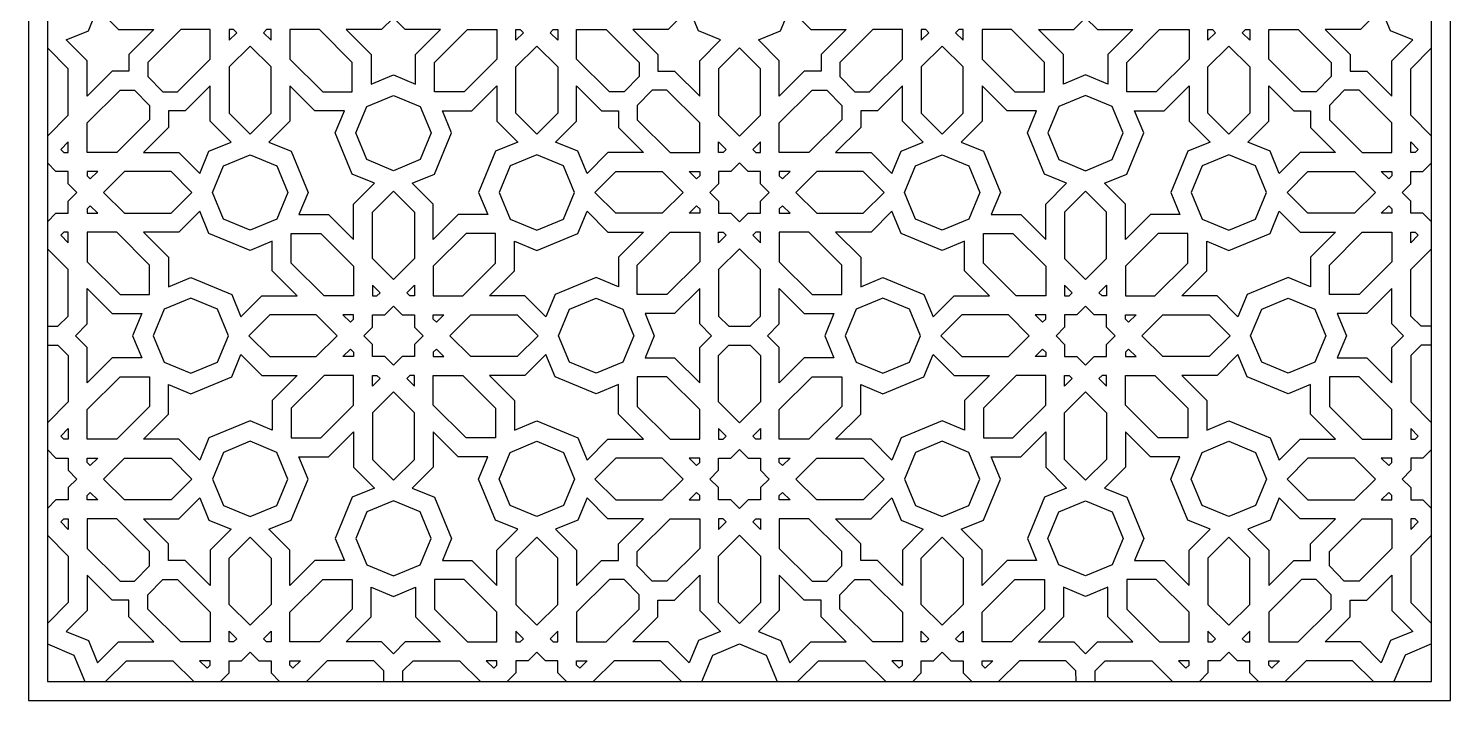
# Model space of a CAD drawing. Header units: millimetres. Extents: x 73 to 298, y 564 to 789.
# Drawn here: x 72.5 to 298.2, y 563.9 to 670.5 of the extents above; entities that cross this region are included whole.
import ezdxf

# ---------------------------------------------------------------- set-up
doc = ezdxf.new("R2010")
doc.units = ezdxf.units.MM
doc.layers.add('LAYER_1', color=12, linetype='Continuous', true_color=0xde0000)

msp = doc.modelspace()

# ---------------------------------------------------------------- linework, layer by layer
at = {"layer": 'LAYER_1'}
for points in [[(72.55, 789.47), (72.55, 563.85), (298.16, 563.85), (298.16, 789.47)], [(75.55, 566.85), (295.16, 566.85), (295.16, 786.47), (75.55, 786.47)], [(78.55, 668.68), (82.07, 670.14), (83.53, 673.66), (86.85, 670.34), (92.46, 670.34), (88.49, 666.37), (88.49, 663.72), (85.83, 663.72), (81.87, 659.75), (81.87, 665.36)], [(182.36, 668.68), (178.84, 670.14), (177.38, 673.66), (174.06, 670.34), (168.45, 670.34), (172.42, 666.37), (172.42, 663.72), (175.07, 663.72), (179.04, 659.75), (179.04, 665.36)], [(188.36, 668.68), (191.88, 670.14), (193.34, 673.66), (196.65, 670.34), (202.26, 670.34), (198.3, 666.37), (198.3, 663.72), (195.64, 663.72), (191.67, 659.75), (191.67, 665.36)], [(292.16, 668.68), (288.64, 670.14), (287.18, 673.66), (283.87, 670.34), (278.26, 670.34), (282.22, 666.37), (282.22, 663.72), (284.88, 663.72), (288.85, 659.75), (288.85, 665.36)], [(96.7, 670.34), (91.49, 665.13), (91.49, 662.87), (93.86, 660.44), (96.18, 660.44), (101.39, 665.65), (101.39, 670.34)], [(105.09, 670.34), (104.39, 670.34), (104.39, 668.65), (105.59, 669.84)], [(111.03, 668.65), (111.03, 670.34), (110.33, 670.34), (109.83, 669.84)], [(114.03, 665.65), (119.24, 660.44), (123.93, 660.44), (123.93, 665.13), (118.72, 670.34), (114.03, 670.34)], [(130.45, 663.14), (133.97, 661.68), (133.97, 666.37), (137.94, 670.34), (132.33, 670.34), (130.45, 672.22), (128.57, 670.34), (122.96, 670.34), (126.93, 666.37), (126.93, 661.68)], [(146.88, 665.65), (141.67, 660.44), (136.97, 660.44), (136.97, 665.13), (142.18, 670.34), (146.88, 670.34)], [(149.88, 668.65), (149.88, 670.34), (150.58, 670.34), (151.07, 669.84)], [(155.81, 670.34), (156.51, 670.34), (156.51, 668.65), (155.32, 669.84)], [(164.21, 670.34), (169.42, 665.13), (169.42, 662.87), (167.04, 660.44), (164.72, 660.44), (159.51, 665.65), (159.51, 670.34)], [(206.51, 670.34), (201.3, 665.13), (201.3, 662.87), (203.67, 660.44), (205.99, 660.44), (211.2, 665.65), (211.2, 670.34)], [(214.9, 670.34), (214.2, 670.34), (214.2, 668.65), (215.4, 669.84)], [(220.84, 668.65), (220.84, 670.34), (220.14, 670.34), (219.64, 669.84)], [(223.84, 665.65), (229.05, 660.44), (233.74, 660.44), (233.74, 665.13), (228.53, 670.34), (223.84, 670.34)], [(240.26, 663.14), (236.74, 661.68), (236.74, 666.37), (232.77, 670.34), (238.38, 670.34), (240.26, 672.22), (242.14, 670.34), (247.75, 670.34), (243.78, 666.37), (243.78, 661.68)], [(256.68, 665.65), (251.47, 660.44), (246.78, 660.44), (246.78, 665.13), (251.99, 670.34), (256.68, 670.34)], [(259.68, 668.65), (259.68, 670.34), (260.38, 670.34), (260.88, 669.84)], [(265.62, 670.34), (266.32, 670.34), (266.32, 668.65), (265.12, 669.84)], [(274.01, 670.34), (279.22, 665.13), (279.22, 662.87), (276.85, 660.44), (274.53, 660.44), (269.32, 665.65), (269.32, 670.34)], [(111.03, 664.4), (107.71, 667.72), (104.39, 664.4), (104.39, 657.04), (107.71, 653.72), (111.03, 657.04)], [(149.88, 664.4), (153.19, 667.72), (156.51, 664.4), (156.51, 657.04), (153.19, 653.72), (149.88, 657.04)], [(185.36, 653.43), (188.67, 656.75), (188.67, 664.12), (185.36, 667.44), (182.04, 664.12), (182.04, 656.75)], [(220.84, 664.4), (217.52, 667.72), (214.2, 664.4), (214.2, 657.04), (217.52, 653.72), (220.84, 657.04)], [(259.68, 664.4), (263, 667.72), (266.32, 664.4), (266.32, 657.04), (263, 653.72), (259.68, 657.04)], [(94.77, 657.44), (94.77, 654.78), (90.8, 650.81), (96.41, 650.81), (99.73, 647.5), (101.19, 651.02), (104.71, 652.48), (101.39, 655.79), (101.39, 661.4), (97.42, 657.44)], [(110.71, 652.48), (114.23, 651.02), (116.93, 644.5), (115.47, 640.98), (120.17, 640.98), (124.13, 637.01), (124.13, 642.62), (127.45, 645.94), (123.93, 647.4), (121.23, 653.92), (122.69, 657.44), (118, 657.44), (114.03, 661.4), (114.03, 655.79)], [(150.19, 652.48), (146.67, 651.02), (143.97, 644.5), (145.43, 640.98), (140.74, 640.98), (136.77, 637.01), (136.77, 642.62), (133.45, 645.94), (136.97, 647.4), (139.67, 653.92), (138.22, 657.44), (142.91, 657.44), (146.88, 661.4), (146.88, 655.79)], [(166.14, 657.44), (166.14, 654.78), (170.1, 650.81), (164.49, 650.81), (161.17, 647.5), (159.72, 651.02), (156.19, 652.48), (159.51, 655.79), (159.51, 661.4), (163.48, 657.44)], [(204.58, 657.44), (204.58, 654.78), (200.61, 650.81), (206.22, 650.81), (209.54, 647.5), (211, 651.02), (214.52, 652.48), (211.2, 655.79), (211.2, 661.4), (207.23, 657.44)], [(220.52, 652.48), (224.04, 651.02), (226.74, 644.5), (225.28, 640.98), (229.97, 640.98), (233.94, 637.01), (233.94, 642.62), (237.26, 645.94), (233.74, 647.4), (231.04, 653.92), (232.5, 657.44), (227.8, 657.44), (223.84, 661.4), (223.84, 655.79)], [(260, 652.48), (256.48, 651.02), (253.78, 644.5), (255.24, 640.98), (250.55, 640.98), (246.58, 637.01), (246.58, 642.62), (243.26, 645.94), (246.78, 647.4), (249.48, 653.92), (248.02, 657.44), (252.72, 657.44), (256.68, 661.4), (256.68, 655.79)], [(275.94, 657.44), (275.94, 654.78), (279.91, 650.81), (274.3, 650.81), (270.98, 647.5), (269.52, 651.02), (266, 652.48), (269.32, 655.79), (269.32, 661.4), (273.29, 657.44)], [(87.08, 660.72), (89.4, 660.72), (91.77, 658.29), (91.77, 656.02), (86.56, 650.81), (81.87, 650.81), (81.87, 655.51)], [(130.45, 659.89), (134.68, 658.14), (136.43, 653.92), (134.68, 649.69), (130.45, 647.94), (126.23, 649.69), (124.48, 653.92), (126.23, 658.14)], [(173.83, 660.72), (171.51, 660.72), (169.14, 658.29), (169.14, 656.02), (174.35, 650.81), (179.04, 650.81), (179.04, 655.51)], [(196.88, 660.72), (199.21, 660.72), (201.58, 658.29), (201.58, 656.02), (196.37, 650.81), (191.67, 650.81), (191.67, 655.51)], [(240.26, 659.89), (236.03, 658.14), (234.28, 653.92), (236.03, 649.69), (240.26, 647.94), (244.48, 649.69), (246.23, 653.92), (244.48, 658.14)], [(283.64, 660.72), (281.31, 660.72), (278.94, 658.29), (278.94, 656.02), (284.15, 650.81), (288.85, 650.81), (288.85, 655.51)], [(78.87, 652.51), (77.67, 651.31), (78.17, 650.81), (78.87, 650.81)], [(182.04, 652.51), (183.23, 651.31), (182.74, 650.81), (182.04, 650.81)], [(188.67, 652.51), (187.48, 651.31), (187.97, 650.81), (188.67, 650.81)], [(291.85, 652.51), (293.04, 651.31), (292.55, 650.81), (291.85, 650.81)], [(111.94, 640.27), (107.71, 638.52), (103.49, 640.27), (101.74, 644.5), (103.49, 648.72), (107.71, 650.47), (111.94, 648.72), (113.69, 644.5)], [(148.97, 640.27), (153.19, 638.52), (157.42, 640.27), (159.17, 644.5), (157.42, 648.72), (153.19, 650.47), (148.97, 648.72), (147.22, 644.5)], [(221.74, 640.27), (217.52, 638.52), (213.29, 640.27), (211.54, 644.5), (213.29, 648.72), (217.52, 650.47), (221.74, 648.72), (223.49, 644.5)], [(258.78, 640.27), (263, 638.52), (267.23, 640.27), (268.98, 644.5), (267.23, 648.72), (263, 650.47), (258.78, 648.72), (257.03, 644.5)], [(81.87, 647.11), (82.36, 646.62), (83.56, 647.81), (81.87, 647.81)], [(87.8, 641.18), (95.17, 641.18), (98.49, 644.5), (95.17, 647.81), (87.8, 647.81), (84.48, 644.5)], [(173.1, 641.18), (165.73, 641.18), (162.42, 644.5), (165.73, 647.81), (173.1, 647.81), (176.42, 644.5)], [(179.04, 647.11), (178.54, 646.62), (177.35, 647.81), (179.04, 647.81)], [(185.36, 639.8), (186.73, 641.18), (188.67, 641.18), (188.67, 643.12), (190.05, 644.5), (188.67, 645.87), (188.67, 647.81), (186.73, 647.81), (185.36, 649.19), (183.98, 647.81), (182.04, 647.81), (182.04, 645.87), (180.66, 644.5), (182.04, 643.12), (182.04, 641.18), (183.98, 641.18)], [(191.67, 647.11), (192.17, 646.62), (193.37, 647.81), (191.67, 647.81)], [(197.61, 641.18), (204.98, 641.18), (208.3, 644.5), (204.98, 647.81), (197.61, 647.81), (194.29, 644.5)], [(282.91, 641.18), (275.54, 641.18), (272.22, 644.5), (275.54, 647.81), (282.91, 647.81), (286.23, 644.5)], [(288.85, 647.11), (288.35, 646.62), (287.15, 647.81), (288.85, 647.81)], [(130.45, 644.69), (133.77, 641.38), (133.77, 634.01), (130.45, 630.69), (127.13, 634.01), (127.13, 641.38)], [(240.26, 644.69), (236.94, 641.38), (236.94, 634.01), (240.26, 630.69), (243.58, 634.01), (243.58, 641.38)], [(83.56, 641.18), (82.36, 642.38), (81.87, 641.88), (81.87, 641.18)], [(94.77, 629.52), (98.29, 630.98), (104.81, 628.28), (106.27, 624.75), (109.59, 628.07), (115.2, 628.07), (111.23, 632.04), (111.23, 636.73), (107.71, 635.27), (101.19, 637.98), (99.73, 641.5), (96.41, 638.18), (90.8, 638.18), (94.77, 634.21)], [(166.14, 629.52), (162.61, 630.98), (156.09, 628.28), (154.63, 624.75), (151.32, 628.07), (145.71, 628.07), (149.67, 632.04), (149.67, 636.73), (153.19, 635.27), (159.72, 637.98), (161.17, 641.5), (164.49, 638.18), (170.1, 638.18), (166.14, 634.21)], [(177.35, 641.18), (178.54, 642.38), (179.04, 641.88), (179.04, 641.18)], [(193.37, 641.18), (192.17, 642.38), (191.67, 641.88), (191.67, 641.18)], [(204.58, 629.52), (208.1, 630.98), (214.62, 628.28), (216.08, 624.75), (219.4, 628.07), (225.01, 628.07), (221.04, 632.04), (221.04, 636.73), (217.52, 635.27), (211, 637.98), (209.54, 641.5), (206.22, 638.18), (200.61, 638.18), (204.58, 634.21)], [(275.94, 629.52), (272.42, 630.98), (265.9, 628.28), (264.44, 624.75), (261.12, 628.07), (255.51, 628.07), (259.48, 632.04), (259.48, 636.73), (263, 635.27), (269.52, 637.98), (270.98, 641.5), (274.3, 638.18), (279.91, 638.18), (275.94, 634.21)], [(287.15, 641.18), (288.35, 642.38), (288.85, 641.88), (288.85, 641.18)], [(78.17, 638.18), (77.67, 637.68), (78.87, 636.49), (78.87, 638.18)], [(86.56, 638.18), (81.87, 638.18), (81.87, 633.49), (87.08, 628.28), (91.77, 628.28), (91.77, 632.97)], [(114.23, 637.98), (118.92, 637.98), (124.13, 632.77), (124.13, 628.07), (119.44, 628.07), (114.23, 633.28)], [(146.67, 637.98), (141.98, 637.98), (136.77, 632.77), (136.77, 628.07), (141.46, 628.07), (146.67, 633.28)], [(174.35, 638.18), (179.04, 638.18), (179.04, 633.49), (173.83, 628.28), (169.14, 628.28), (169.14, 632.97)], [(182.74, 638.18), (183.23, 637.68), (182.04, 636.49), (182.04, 638.18)], [(187.97, 638.18), (187.48, 637.68), (188.67, 636.49), (188.67, 638.18)], [(196.37, 638.18), (191.67, 638.18), (191.67, 633.49), (196.88, 628.28), (201.58, 628.28), (201.58, 632.97)], [(224.04, 637.98), (228.73, 637.98), (233.94, 632.77), (233.94, 628.07), (229.25, 628.07), (224.04, 633.28)], [(256.48, 637.98), (251.79, 637.98), (246.58, 632.77), (246.58, 628.07), (251.27, 628.07), (256.48, 633.28)], [(284.15, 638.18), (288.85, 638.18), (288.85, 633.49), (283.64, 628.28), (278.94, 628.28), (278.94, 632.97)], [(292.55, 638.18), (293.04, 637.68), (291.85, 636.49), (291.85, 638.18)], [(185.36, 623.26), (187.04, 623.24), (188.67, 624.87), (188.67, 632.24), (185.36, 635.56), (182.04, 632.24), (182.04, 624.87), (183.68, 623.24)], [(128.33, 628.57), (127.13, 629.77), (127.13, 628.07), (127.84, 628.07)], [(132.57, 628.57), (133.77, 629.77), (133.77, 628.07), (133.07, 628.07)], [(238.14, 628.57), (236.94, 629.77), (236.94, 628.07), (237.64, 628.07)], [(242.38, 628.57), (243.58, 629.77), (243.58, 628.07), (242.88, 628.07)], [(89.07, 621.75), (90.53, 618.23), (85.83, 618.23), (81.87, 614.27), (81.87, 619.88), (79.99, 621.75), (81.87, 623.63), (81.87, 629.24), (85.83, 625.28), (90.53, 625.28)], [(92.32, 621.75), (94.07, 617.53), (98.29, 615.78), (102.52, 617.53), (104.27, 621.75), (102.52, 625.98), (98.29, 627.73), (94.07, 625.98)], [(168.59, 621.75), (166.84, 617.53), (162.61, 615.78), (158.39, 617.53), (156.64, 621.75), (158.39, 625.98), (162.61, 627.73), (166.84, 625.98)], [(171.84, 621.75), (170.38, 618.23), (175.07, 618.23), (179.04, 614.27), (179.04, 619.88), (180.92, 621.75), (179.04, 623.63), (179.04, 629.24), (175.07, 625.28), (170.38, 625.28)], [(198.88, 621.75), (200.33, 618.23), (195.64, 618.23), (191.67, 614.27), (191.67, 619.88), (189.8, 621.75), (191.67, 623.63), (191.67, 629.24), (195.64, 625.28), (200.33, 625.28)], [(202.12, 621.75), (203.87, 617.53), (208.1, 615.78), (212.32, 617.53), (214.07, 621.75), (212.32, 625.98), (208.1, 627.73), (203.87, 625.98)], [(278.4, 621.75), (276.65, 617.53), (272.42, 615.78), (268.2, 617.53), (266.45, 621.75), (268.2, 625.98), (272.42, 627.73), (276.65, 625.98)], [(281.64, 621.75), (280.19, 618.23), (284.88, 618.23), (288.85, 614.27), (288.85, 619.88), (290.72, 621.75), (288.85, 623.63), (288.85, 629.24), (284.88, 625.28), (280.19, 625.28)], [(107.51, 621.75), (110.83, 618.44), (118.2, 618.44), (121.52, 621.75), (118.2, 625.07), (110.83, 625.07)], [(124.13, 625.07), (122.44, 625.07), (123.64, 623.88), (124.13, 624.37)], [(130.45, 617.06), (129.08, 618.44), (127.13, 618.44), (127.13, 620.38), (125.76, 621.75), (127.13, 623.13), (127.13, 625.07), (129.08, 625.07), (130.45, 626.45), (131.83, 625.07), (133.77, 625.07), (133.77, 623.13), (135.15, 621.75), (133.77, 620.38), (133.77, 618.44), (131.83, 618.44)], [(136.77, 625.07), (138.46, 625.07), (137.27, 623.88), (136.77, 624.37)], [(139.39, 621.75), (142.71, 625.07), (150.07, 625.07), (153.39, 621.75), (150.07, 618.44), (142.71, 618.44)], [(231.32, 621.75), (228.01, 625.07), (220.64, 625.07), (217.32, 621.75), (220.64, 618.44), (228.01, 618.44)], [(233.94, 625.07), (232.25, 625.07), (233.45, 623.88), (233.94, 624.37)], [(240.26, 617.06), (241.63, 618.44), (243.58, 618.44), (243.58, 620.38), (244.95, 621.75), (243.58, 623.13), (243.58, 625.07), (241.63, 625.07), (240.26, 626.45), (238.89, 625.07), (236.94, 625.07), (236.94, 623.13), (235.57, 621.75), (236.94, 620.38), (236.94, 618.44), (238.89, 618.44)], [(246.58, 625.07), (248.27, 625.07), (247.07, 623.88), (246.58, 624.37)], [(249.2, 621.75), (252.51, 625.07), (259.88, 625.07), (263.2, 621.75), (259.88, 618.44), (252.51, 618.44)], [(94.77, 613.99), (98.29, 612.53), (104.81, 615.23), (106.27, 618.75), (109.59, 615.44), (115.2, 615.44), (111.23, 611.47), (111.23, 606.78), (107.71, 608.23), (101.19, 605.53), (99.73, 602.01), (96.41, 605.33), (90.8, 605.33), (94.77, 609.3)], [(124.13, 618.44), (122.44, 618.44), (123.64, 619.63), (124.13, 619.14)], [(136.77, 618.44), (138.46, 618.44), (137.27, 619.63), (136.77, 619.14)], [(166.14, 613.99), (162.61, 612.53), (156.09, 615.23), (154.63, 618.75), (151.32, 615.44), (145.71, 615.44), (149.67, 611.47), (149.67, 606.78), (153.19, 608.23), (159.72, 605.53), (161.17, 602.01), (164.49, 605.33), (170.1, 605.33), (166.14, 609.3)], [(185.36, 607.95), (182.04, 611.27), (182.04, 618.63), (183.68, 620.27), (185.36, 620.25), (187.04, 620.27), (188.67, 618.63), (188.67, 611.27)], [(204.58, 613.99), (208.1, 612.53), (214.62, 615.23), (216.08, 618.75), (219.4, 615.44), (225.01, 615.44), (221.04, 611.47), (221.04, 606.78), (217.52, 608.23), (211, 605.53), (209.54, 602.01), (206.22, 605.33), (200.61, 605.33), (204.58, 609.3)], [(233.94, 618.44), (232.25, 618.44), (233.45, 619.63), (233.94, 619.14)], [(246.58, 618.44), (248.27, 618.44), (247.07, 619.63), (246.58, 619.14)], [(275.94, 613.99), (272.42, 612.53), (265.9, 615.23), (264.44, 618.75), (261.12, 615.44), (255.51, 615.44), (259.48, 611.47), (259.48, 606.78), (263, 608.23), (269.52, 605.53), (270.98, 602.01), (274.3, 605.33), (279.91, 605.33), (275.94, 609.3)], [(86.56, 605.33), (81.87, 605.33), (81.87, 610.02), (87.08, 615.23), (91.77, 615.23), (91.77, 610.54)], [(114.23, 605.53), (118.92, 605.53), (124.13, 610.74), (124.13, 615.44), (119.44, 615.44), (114.23, 610.23)], [(128.33, 614.94), (127.13, 613.74), (127.13, 615.44), (127.84, 615.44)], [(132.57, 614.94), (133.77, 613.74), (133.77, 615.44), (133.07, 615.44)], [(146.67, 605.53), (141.98, 605.53), (136.77, 610.74), (136.77, 615.44), (141.46, 615.44), (146.67, 610.23)], [(174.35, 605.33), (179.04, 605.33), (179.04, 610.02), (173.83, 615.23), (169.14, 615.23), (169.14, 610.54)], [(196.37, 605.33), (191.67, 605.33), (191.67, 610.02), (196.88, 615.23), (201.58, 615.23), (201.58, 610.54)], [(224.04, 605.53), (228.73, 605.53), (233.94, 610.74), (233.94, 615.44), (229.25, 615.44), (224.04, 610.23)], [(238.14, 614.94), (236.94, 613.74), (236.94, 615.44), (237.64, 615.44)], [(242.38, 614.94), (243.58, 613.74), (243.58, 615.44), (242.88, 615.44)], [(256.48, 605.53), (251.79, 605.53), (246.58, 610.74), (246.58, 615.44), (251.27, 615.44), (256.48, 610.23)], [(284.15, 605.33), (288.85, 605.33), (288.85, 610.02), (283.64, 615.23), (278.94, 615.23), (278.94, 610.54)], [(130.45, 598.81), (133.77, 602.13), (133.77, 609.5), (130.45, 612.82), (127.13, 609.5), (127.13, 602.13)], [(240.26, 598.81), (236.94, 602.13), (236.94, 609.5), (240.26, 612.82), (243.58, 609.5), (243.58, 602.13)], [(78.17, 605.33), (77.67, 605.83), (78.87, 607.02), (78.87, 605.33)], [(182.74, 605.33), (183.23, 605.83), (182.04, 607.02), (182.04, 605.33)], [(187.97, 605.33), (187.48, 605.83), (188.67, 607.02), (188.67, 605.33)], [(292.55, 605.33), (293.04, 605.83), (291.85, 607.02), (291.85, 605.33)], [(111.94, 603.24), (107.71, 604.99), (103.49, 603.24), (101.74, 599.01), (103.49, 594.79), (107.71, 593.04), (111.94, 594.79), (113.69, 599.01)], [(110.71, 591.03), (114.23, 592.49), (116.93, 599.01), (115.47, 602.53), (120.17, 602.53), (124.13, 606.5), (124.13, 600.89), (127.45, 597.57), (123.93, 596.11), (121.23, 589.59), (122.69, 586.07), (118, 586.07), (114.03, 582.1), (114.03, 587.71)], [(150.19, 591.03), (146.67, 592.49), (143.97, 599.01), (145.43, 602.53), (140.74, 602.53), (136.77, 606.5), (136.77, 600.89), (133.45, 597.57), (136.97, 596.11), (139.67, 589.59), (138.22, 586.07), (142.91, 586.07), (146.88, 582.1), (146.88, 587.71)], [(148.97, 603.24), (153.19, 604.99), (157.42, 603.24), (159.17, 599.01), (157.42, 594.79), (153.19, 593.04), (148.97, 594.79), (147.22, 599.01)], [(221.74, 603.24), (217.52, 604.99), (213.29, 603.24), (211.54, 599.01), (213.29, 594.79), (217.52, 593.04), (221.74, 594.79), (223.49, 599.01)], [(220.52, 591.03), (224.04, 592.49), (226.74, 599.01), (225.28, 602.53), (229.97, 602.53), (233.94, 606.5), (233.94, 600.89), (237.26, 597.57), (233.74, 596.11), (231.04, 589.59), (232.5, 586.07), (227.8, 586.07), (223.84, 582.1), (223.84, 587.71)], [(260, 591.03), (256.48, 592.49), (253.78, 599.01), (255.24, 602.53), (250.55, 602.53), (246.58, 606.5), (246.58, 600.89), (243.26, 597.57), (246.78, 596.11), (249.48, 589.59), (248.02, 586.07), (252.72, 586.07), (256.68, 582.1), (256.68, 587.71)], [(258.78, 603.24), (263, 604.99), (267.23, 603.24), (268.98, 599.01), (267.23, 594.79), (263, 593.04), (258.78, 594.79), (257.03, 599.01)], [(185.36, 603.71), (186.73, 602.33), (188.67, 602.33), (188.67, 600.39), (190.05, 599.01), (188.67, 597.64), (188.67, 595.69), (186.73, 595.69), (185.36, 594.32), (183.98, 595.69), (182.04, 595.69), (182.04, 597.64), (180.66, 599.01), (182.04, 600.39), (182.04, 602.33), (183.98, 602.33)], [(83.56, 602.33), (82.36, 601.13), (81.87, 601.63), (81.87, 602.33)], [(87.8, 602.33), (95.17, 602.33), (98.49, 599.01), (95.17, 595.69), (87.8, 595.69), (84.48, 599.01)], [(173.1, 602.33), (165.73, 602.33), (162.42, 599.01), (165.73, 595.69), (173.1, 595.69), (176.42, 599.01)], [(177.35, 602.33), (178.54, 601.13), (179.04, 601.63), (179.04, 602.33)], [(193.37, 602.33), (192.17, 601.13), (191.67, 601.63), (191.67, 602.33)], [(197.61, 602.33), (204.98, 602.33), (208.3, 599.01), (204.98, 595.69), (197.61, 595.69), (194.29, 599.01)], [(282.91, 602.33), (275.54, 602.33), (272.22, 599.01), (275.54, 595.69), (282.91, 595.69), (286.23, 599.01)], [(287.15, 602.33), (288.35, 601.13), (288.85, 601.63), (288.85, 602.33)], [(81.87, 596.4), (82.36, 596.89), (83.56, 595.69), (81.87, 595.69)], [(94.77, 586.07), (94.77, 588.73), (90.8, 592.69), (96.41, 592.69), (99.73, 596.01), (101.19, 592.49), (104.71, 591.03), (101.39, 587.71), (101.39, 582.1), (97.42, 586.07)], [(166.14, 586.07), (166.14, 588.73), (170.1, 592.69), (164.49, 592.69), (161.17, 596.01), (159.72, 592.49), (156.19, 591.03), (159.51, 587.71), (159.51, 582.1), (163.48, 586.07)], [(179.04, 596.4), (178.54, 596.89), (177.35, 595.69), (179.04, 595.69)], [(191.67, 596.4), (192.17, 596.89), (193.37, 595.69), (191.67, 595.69)], [(204.58, 586.07), (204.58, 588.73), (200.61, 592.69), (206.22, 592.69), (209.54, 596.01), (211, 592.49), (214.52, 591.03), (211.2, 587.71), (211.2, 582.1), (207.23, 586.07)], [(275.94, 586.07), (275.94, 588.73), (279.91, 592.69), (274.3, 592.69), (270.98, 596.01), (269.52, 592.49), (266, 591.03), (269.32, 587.71), (269.32, 582.1), (273.29, 586.07)], [(288.85, 596.4), (288.35, 596.89), (287.15, 595.69), (288.85, 595.69)], [(130.45, 583.62), (134.68, 585.37), (136.43, 589.59), (134.68, 593.82), (130.45, 595.57), (126.23, 593.82), (124.48, 589.59), (126.23, 585.37)], [(240.26, 583.62), (236.03, 585.37), (234.28, 589.59), (236.03, 593.82), (240.26, 595.57), (244.48, 593.82), (246.23, 589.59), (244.48, 585.37)], [(78.87, 591), (77.67, 592.2), (78.17, 592.69), (78.87, 592.69)], [(87.08, 582.79), (89.4, 582.79), (91.77, 585.22), (91.77, 587.48), (86.56, 592.69), (81.87, 592.69), (81.87, 588)], [(173.83, 582.79), (171.51, 582.79), (169.14, 585.22), (169.14, 587.48), (174.35, 592.69), (179.04, 592.69), (179.04, 588)], [(182.04, 591), (183.23, 592.2), (182.74, 592.69), (182.04, 592.69)], [(188.67, 591), (187.48, 592.2), (187.97, 592.69), (188.67, 592.69)], [(196.88, 582.79), (199.21, 582.79), (201.58, 585.22), (201.58, 587.48), (196.37, 592.69), (191.67, 592.69), (191.67, 588)], [(283.64, 582.79), (281.31, 582.79), (278.94, 585.22), (278.94, 587.48), (284.15, 592.69), (288.85, 592.69), (288.85, 588)], [(291.85, 591), (293.04, 592.2), (292.55, 592.69), (291.85, 592.69)], [(111.03, 579.1), (107.71, 575.79), (104.39, 579.1), (104.39, 586.47), (107.71, 589.79), (111.03, 586.47)], [(149.88, 579.1), (153.19, 575.79), (156.51, 579.1), (156.51, 586.47), (153.19, 589.79), (149.88, 586.47)], [(185.36, 576.07), (182.04, 579.39), (182.04, 586.76), (185.36, 590.08), (188.67, 586.76), (188.67, 579.39)], [(220.84, 579.1), (217.52, 575.79), (214.2, 579.1), (214.2, 586.47), (217.52, 589.79), (220.84, 586.47)], [(259.68, 579.1), (263, 575.79), (266.32, 579.1), (266.32, 586.47), (263, 589.79), (259.68, 586.47)], [(78.55, 574.83), (82.07, 573.37), (83.53, 569.85), (86.85, 573.17), (92.46, 573.17), (88.49, 577.14), (88.49, 579.79), (85.83, 579.79), (81.87, 583.76), (81.87, 578.15)], [(96.7, 573.17), (91.49, 578.38), (91.49, 580.64), (93.86, 583.07), (96.18, 583.07), (101.39, 577.86), (101.39, 573.17)], [(114.03, 577.86), (119.24, 583.07), (123.93, 583.07), (123.93, 578.38), (118.72, 573.17), (114.03, 573.17)], [(146.88, 577.86), (141.67, 583.07), (136.97, 583.07), (136.97, 578.38), (142.18, 573.17), (146.88, 573.17)], [(164.21, 573.17), (169.42, 578.38), (169.42, 580.64), (167.04, 583.07), (164.72, 583.07), (159.51, 577.86), (159.51, 573.17)], [(182.36, 574.83), (178.84, 573.37), (177.38, 569.85), (174.06, 573.17), (168.45, 573.17), (172.42, 577.14), (172.42, 579.79), (175.07, 579.79), (179.04, 583.76), (179.04, 578.15)], [(188.36, 574.83), (191.88, 573.37), (193.34, 569.85), (196.65, 573.17), (202.26, 573.17), (198.3, 577.14), (198.3, 579.79), (195.64, 579.79), (191.67, 583.76), (191.67, 578.15)], [(206.51, 573.17), (201.3, 578.38), (201.3, 580.64), (203.67, 583.07), (205.99, 583.07), (211.2, 577.86), (211.2, 573.17)], [(223.84, 577.86), (229.05, 583.07), (233.74, 583.07), (233.74, 578.38), (228.53, 573.17), (223.84, 573.17)], [(256.68, 577.86), (251.47, 583.07), (246.78, 583.07), (246.78, 578.38), (251.99, 573.17), (256.68, 573.17)], [(274.01, 573.17), (279.22, 578.38), (279.22, 580.64), (276.85, 583.07), (274.53, 583.07), (269.32, 577.86), (269.32, 573.17)], [(292.16, 574.83), (288.64, 573.37), (287.18, 569.85), (283.87, 573.17), (278.26, 573.17), (282.22, 577.14), (282.22, 579.79), (284.88, 579.79), (288.85, 583.76), (288.85, 578.15)], [(130.45, 580.37), (133.97, 581.83), (133.97, 577.14), (137.94, 573.17), (132.33, 573.17), (130.45, 571.29), (128.57, 573.17), (122.96, 573.17), (126.93, 577.14), (126.93, 581.83)], [(240.26, 580.37), (236.74, 581.83), (236.74, 577.14), (232.77, 573.17), (238.38, 573.17), (240.26, 571.29), (242.14, 573.17), (247.75, 573.17), (243.78, 577.14), (243.78, 581.83)], [(105.09, 573.17), (104.39, 573.17), (104.39, 574.86), (105.59, 573.66)], [(111.03, 574.86), (111.03, 573.17), (110.33, 573.17), (109.83, 573.66)], [(149.88, 574.86), (149.88, 573.17), (150.58, 573.17), (151.07, 573.66)], [(155.81, 573.17), (156.51, 573.17), (156.51, 574.86), (155.32, 573.66)], [(214.9, 573.17), (214.2, 573.17), (214.2, 574.86), (215.4, 573.66)], [(220.84, 574.86), (220.84, 573.17), (220.14, 573.17), (219.64, 573.66)], [(259.68, 574.86), (259.68, 573.17), (260.38, 573.17), (260.88, 573.66)], [(265.62, 573.17), (266.32, 573.17), (266.32, 574.86), (265.12, 573.66)], [(99.7, 570.17), (100.9, 568.97), (101.39, 569.47), (101.39, 570.17)], [(114.03, 569.47), (114.03, 570.17), (115.72, 570.17), (114.52, 568.97)], [(146.88, 569.47), (146.88, 570.17), (145.18, 570.17), (146.38, 568.97)], [(161.21, 570.17), (160.01, 568.97), (159.51, 569.47), (159.51, 570.17)], [(209.51, 570.17), (210.7, 568.97), (211.2, 569.47), (211.2, 570.17)], [(223.84, 569.47), (223.84, 570.17), (225.53, 570.17), (224.33, 568.97)], [(256.68, 569.47), (256.68, 570.17), (254.99, 570.17), (256.19, 568.97)], [(271.01, 570.17), (269.82, 568.97), (269.32, 569.47), (269.32, 570.17)]]:
    msp.add_lwpolyline(points, close=True, dxfattribs=at)
for points in [[(75.55, 653.43), (78.87, 656.75), (78.87, 664.12), (75.55, 667.44)], [(295.16, 653.43), (291.85, 656.75), (291.85, 664.12), (295.16, 667.44)], [(75.55, 639.8), (76.92, 641.18), (78.87, 641.18), (78.87, 643.12), (80.24, 644.5), (78.87, 645.87), (78.87, 647.81), (76.92, 647.81), (75.55, 649.19)], [(295.16, 639.8), (293.79, 641.18), (291.85, 641.18), (291.85, 643.12), (290.47, 644.5), (291.85, 645.87), (291.85, 647.81), (293.79, 647.81), (295.16, 649.19)], [(75.55, 623.26), (77.23, 623.24), (78.87, 624.87), (78.87, 632.24), (75.55, 635.56)], [(295.16, 623.26), (293.48, 623.24), (291.85, 624.87), (291.85, 632.24), (295.16, 635.56)], [(75.55, 620.25), (77.23, 620.27), (78.87, 618.63), (78.87, 611.27), (75.55, 607.95)], [(295.16, 620.25), (293.48, 620.27), (291.85, 618.63), (291.85, 611.27), (295.16, 607.95)], [(75.55, 603.71), (76.92, 602.33), (78.87, 602.33), (78.87, 600.39), (80.24, 599.01), (78.87, 597.64), (78.87, 595.69), (76.92, 595.69), (75.55, 594.32)], [(295.16, 603.71), (293.79, 602.33), (291.85, 602.33), (291.85, 600.39), (290.47, 599.01), (291.85, 597.64), (291.85, 595.69), (293.79, 595.69), (295.16, 594.32)], [(75.55, 590.08), (78.87, 586.76), (78.87, 579.39), (75.55, 576.07)], [(295.16, 590.08), (291.85, 586.76), (291.85, 579.39), (295.16, 576.07)], [(75.55, 572.83), (79.77, 571.08), (81.52, 566.85)], [(103.02, 566.85), (104.39, 568.23), (104.39, 570.17), (106.34, 570.17), (107.71, 571.54), (109.09, 570.17), (111.03, 570.17), (111.03, 568.23), (112.4, 566.85)], [(157.89, 566.85), (156.51, 568.23), (156.51, 570.17), (154.57, 570.17), (153.19, 571.54), (151.82, 570.17), (149.88, 570.17), (149.88, 568.23), (148.5, 566.85)], [(179.38, 566.85), (181.13, 571.08), (185.36, 572.83), (189.58, 571.08), (191.33, 566.85)], [(212.83, 566.85), (214.2, 568.23), (214.2, 570.17), (216.14, 570.17), (217.52, 571.54), (218.89, 570.17), (220.84, 570.17), (220.84, 568.23), (222.21, 566.85)], [(267.69, 566.85), (266.32, 568.23), (266.32, 570.17), (264.38, 570.17), (263, 571.54), (261.63, 570.17), (259.68, 570.17), (259.68, 568.23), (258.31, 566.85)], [(295.16, 572.83), (290.94, 571.08), (289.19, 566.85)], [(84.77, 566.85), (88.09, 570.17), (95.46, 570.17), (98.78, 566.85)], [(128.95, 566.85), (128.93, 568.57), (127.33, 570.17), (119.96, 570.17), (116.65, 566.85)], [(131.95, 566.85), (131.97, 568.57), (133.57, 570.17), (140.94, 570.17), (144.26, 566.85)], [(176.13, 566.85), (172.82, 570.17), (165.45, 570.17), (162.13, 566.85)], [(194.58, 566.85), (197.9, 570.17), (205.26, 570.17), (208.58, 566.85)], [(238.76, 566.85), (238.74, 568.57), (237.14, 570.17), (229.77, 570.17), (226.45, 566.85)], [(241.76, 566.85), (241.78, 568.57), (243.38, 570.17), (250.75, 570.17), (254.07, 566.85)], [(285.94, 566.85), (282.62, 570.17), (275.26, 570.17), (271.94, 566.85)]]:
    msp.add_lwpolyline(points, dxfattribs=at)

doc.saveas('drawing.dxf')
